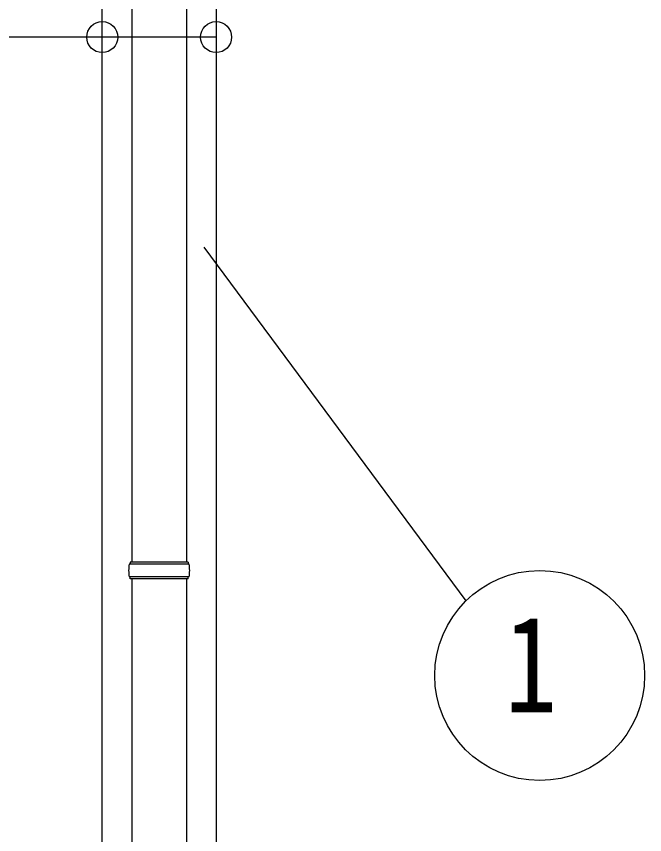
# Model space of a CAD drawing. Units: millimetres, scale not verified. Extents: x -16820 to 16820, y -11880 to 11880.
# Drawn here: x -14665 to -13975, y -3167 to -2270 of the extents above; entities that cross this region are included whole.
import ezdxf
from ezdxf.enums import TextEntityAlignment as Align

# ---------------------------------------------------------------- set-up
doc = ezdxf.new("R2010")
doc.units = ezdxf.units.MM
doc.header["$LTSCALE"] = 50
for name, color, linetype in [('0-5_YKK_13', 4, 'Continuous'), ('0-6_YKK_A1', 4, 'Continuous'), ('0-7_YKK_D', 6, 'Continuous')]:
    doc.layers.add(name, color=color, linetype=linetype)
doc.styles.add('ＭＳ ゴシック', font='')
doc.styles.get('ＭＳ ゴシック').set_extended_font_data('MS Gothic')

msp = doc.modelspace()

# ---------------------------------------------------------------- linework, layer by layer
at = {"layer": '0-5_YKK_13'}
for p, q in [((-14537.92, -1964), (-14537.92, -2868.5)), ((-14477.92, -1964), (-14477.92, -2868.5)), ((-14474.92, -2870.49), (-14540.92, -2870.49)), ((-14475.92, -2868.49), (-14539.92, -2868.49)), ((-14539.92, -2868.49), (-14539.92, -2870.49)), ((-14475.92, -2868.49), (-14475.92, -2870.49)), ((-14474.92, -2884.49), (-14540.92, -2884.49)), ((-14539.92, -2886.49), (-14539.92, -2884.49)), ((-14475.92, -2886.49), (-14539.92, -2886.49)), ((-14537.92, -2886.49), (-14537.92, -3791)), ((-14477.92, -2886.49), (-14477.92, -3791)), ((-14475.92, -2886.49), (-14475.92, -2884.49))]:
    msp.add_line(p, q, dxfattribs=at)
for centre, start, end in [((-14492.17, -2877.49), 171.82876, 180.00002), ((-14523.67, -2877.49), 359.99998, 8.17124), ((-14492.17, -2877.49), 180.00002, 188.17127), ((-14523.67, -2877.49), 351.82873, 359.99998)]:
    msp.add_arc(centre, 49.25, start, end, dxfattribs=at)
at = {"layer": '0-6_YKK_A1'}
for p, q in [((-14570.42, -4500), (-14570.42, -1700)), ((-14445.42, -1700), (-14445.42, -4500))]:
    msp.add_line(p, q, dxfattribs=at)
at = {"layer": '0-7_YKK_D'}
msp.add_line((-14458.98, -2522.69), (-14171.31, -2910.92), dxfattribs=at)
msp.add_lwpolyline([(-14445.42, -2292.28), (-14570.42, -2292.28), (-15250.42, -2292.28)], dxfattribs=at)
for centre, radius in [((-14570.42, -2292.28), 17), ((-14445.42, -2292.28), 17), ((-14090.15, -2992.68), 115.2)]:
    msp.add_circle(centre, radius, dxfattribs=at)

# ---------------------------------------------------------------- texts
at = {"layer": '0-7_YKK_D', "style": 'ＭＳ ゴシック', "width": 0.8}
msp.add_text('1', height=105.6, dxfattribs=at).set_placement((-14128.55, -3064.68), align=Align.BOTTOM_LEFT)

doc.saveas('drawing.dxf')
